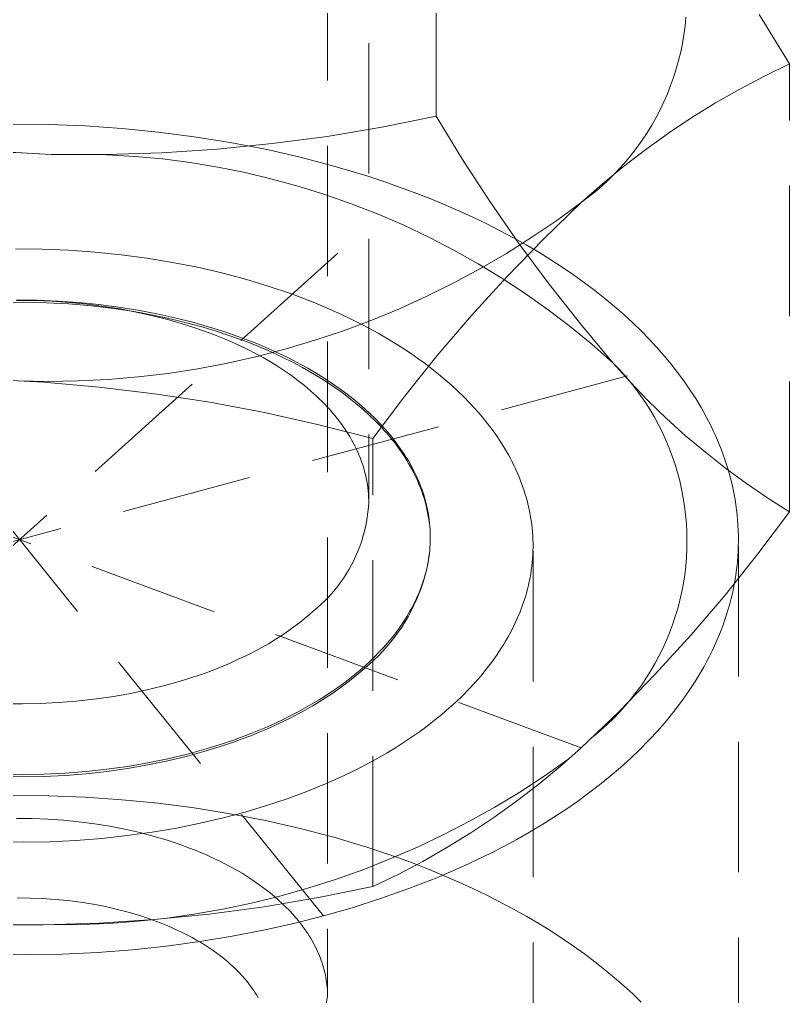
# Model space of a CAD drawing. Header units: millimetres. Extents: x -427 to 4679, y -324 to 2971.
# Drawn here: x 2640.45 to 2647.95, y 1178.53 to 1188.03 of the extents above; entities that cross this region are included whole.
import ezdxf

# ---------------------------------------------------------------- set-up
doc = ezdxf.new("R2010")
doc.units = ezdxf.units.MM
doc.linetypes.add('HIDDEN', pattern=[1.905, 1.27, -0.635])
doc.layers.add('ZANO_R_przerywana', color=7, linetype='HIDDEN', lineweight=0)

msp = doc.modelspace()

# ---------------------------------------------------------------- linework, layer by layer
at = {"layer": 'ZANO_R_przerywana'}
for p, q in [((2643.8513, 1191.6152), (2643.8513, 1183.3375)), ((2644.5074, 1187.0938), (2644.5074, 1191.453)), ((2643.4513, 1190.6152), (2643.4513, 1178.5275)), ((2646.9406, 1188.0561), (2646.9321, 1187.971)), ((2647.9484, 1187.6019), (2647.6531, 1188.0818)), ((2646.9321, 1187.971), (2646.9207, 1187.8863)), ((2646.9207, 1187.8863), (2646.9064, 1187.802)), ((2646.9064, 1187.802), (2646.8891, 1187.7182)), ((2646.8891, 1187.7182), (2646.869, 1187.6351)), ((2646.869, 1187.6351), (2646.846, 1187.5528)), ((2647.7039, 1187.4836), (2647.9484, 1187.6019)), ((2647.9484, 1183.2428), (2647.9484, 1187.6019)), ((2646.8201, 1187.4712), (2646.7915, 1187.3907)), ((2646.846, 1187.5528), (2646.8201, 1187.4712)), ((2647.4635, 1187.3569), (2647.7039, 1187.4836)), ((2646.7915, 1187.3907), (2646.7601, 1187.3111)), ((2646.7601, 1187.3111), (2646.7259, 1187.2327)), ((2647.2276, 1187.2222), (2647.4635, 1187.3569)), ((2646.7259, 1187.2327), (2646.689, 1187.1556)), ((2646.9964, 1187.0795), (2647.2276, 1187.2222)), ((2643.9788, 1186.9867), (2644.5074, 1187.0938)), ((2644.5074, 1187.0938), (2644.7643, 1186.6734)), ((2646.689, 1187.1556), (2646.6495, 1187.0797)), ((2640.3849, 1187.015), (2640.7373, 1187.0118)), ((2640.7373, 1187.0118), (2641.0917, 1186.9983)), ((2641.0917, 1186.9983), (2641.4468, 1186.9741)), ((2643.4469, 1186.8975), (2643.9788, 1186.9867)), ((2646.6074, 1187.0053), (2646.5628, 1186.9324)), ((2646.6495, 1187.0797), (2646.6074, 1187.0053)), ((2646.7702, 1186.929), (2646.9964, 1187.0795)), ((2641.4468, 1186.9741), (2641.8011, 1186.9394)), ((2641.8011, 1186.9394), (2642.1533, 1186.8939)), ((2642.1533, 1186.8939), (2642.5019, 1186.8379)), ((2642.9122, 1186.8262), (2643.4469, 1186.8975)), ((2646.5628, 1186.9324), (2646.5156, 1186.861)), ((2646.5493, 1186.7709), (2646.7702, 1186.929)), ((2642.3755, 1186.7731), (2642.9122, 1186.8262)), ((2642.5019, 1186.8379), (2642.8454, 1186.7715)), ((2646.5156, 1186.861), (2646.466, 1186.7914)), ((2640.1728, 1186.7428), (2640.466, 1186.7375)), ((2640.2166, 1186.751), (2640.7588, 1186.7223)), ((2640.466, 1186.7375), (2640.7588, 1186.7223)), ((2640.7588, 1186.7223), (2641.0305, 1186.7252)), ((2640.7588, 1186.7223), (2641.2982, 1186.7211)), ((2641.0305, 1186.7252), (2641.3022, 1186.7187)), ((2641.2982, 1186.7211), (2641.8373, 1186.738)), ((2641.3022, 1186.7187), (2641.5734, 1186.7027)), ((2641.5734, 1186.7027), (2641.844, 1186.6772)), ((2641.8373, 1186.738), (2642.3755, 1186.7731)), ((2642.8454, 1186.7715), (2643.1826, 1186.6949)), ((2646.3338, 1186.6054), (2646.5493, 1186.7709)), ((2646.414, 1186.7235), (2646.3597, 1186.6574)), ((2646.466, 1186.7914), (2646.414, 1186.7235)), ((2643.4096, 1179.311), (2637.493, 1186.6366)), ((2641.844, 1186.6772), (2642.1135, 1186.6424)), ((2642.1135, 1186.6424), (2642.3816, 1186.5982)), ((2643.1826, 1186.6949), (2643.512, 1186.6084)), ((2643.512, 1186.6084), (2643.8323, 1186.5125)), ((2644.7643, 1186.6734), (2645.0334, 1186.2606)), ((2646.3597, 1186.6574), (2646.3031, 1186.5933)), ((2642.3816, 1186.5982), (2642.648, 1186.5446)), ((2642.648, 1186.5446), (2642.9123, 1186.4818)), ((2643.8323, 1186.5125), (2643.9888, 1186.4612)), ((2646.1241, 1186.4327), (2646.3338, 1186.6054)), ((2646.2444, 1186.5311), (2646.1835, 1186.4711)), ((2646.3031, 1186.5933), (2646.2444, 1186.5311)), ((2642.9123, 1186.4818), (2643.1744, 1186.4099)), ((2643.9888, 1186.4612), (2644.1425, 1186.4077)), ((2645.9204, 1186.2529), (2646.1241, 1186.4327)), ((2646.1835, 1186.4711), (2646.1206, 1186.4132)), ((2643.1744, 1186.4099), (2643.4337, 1186.3288)), ((2643.4337, 1186.3288), (2643.6901, 1186.2388)), ((2644.1425, 1186.4077), (2644.2934, 1186.352)), ((2644.2934, 1186.352), (2644.4414, 1186.2944)), ((2646.0557, 1186.3574), (2645.989, 1186.304)), ((2646.1206, 1186.4132), (2646.0557, 1186.3574)), ((2643.6901, 1186.2388), (2643.9432, 1186.1399)), ((2644.4414, 1186.2944), (2644.5863, 1186.2347)), ((2644.5863, 1186.2347), (2644.728, 1186.1732)), ((2645.0334, 1186.2606), (2645.3146, 1185.856)), ((2645.5521, 1185.898), (2645.9204, 1186.2529)), ((2645.9204, 1186.2529), (2645.6836, 1186.08)), ((2645.989, 1186.304), (2645.9204, 1186.2529)), ((2636.9386, 1179.8162), (2643.964, 1186.1313)), ((2643.9432, 1186.1399), (2644.1927, 1186.0323)), ((2644.728, 1186.1732), (2644.8664, 1186.1099)), ((2644.8664, 1186.1099), (2645.0014, 1186.0449)), ((2645.0014, 1186.0449), (2645.133, 1185.9783)), ((2645.6836, 1186.08), (2645.441, 1185.9152)), ((2644.1927, 1186.0323), (2644.4383, 1185.916)), ((2645.133, 1185.9783), (2645.2611, 1185.9101)), ((2644.4383, 1185.916), (2644.6797, 1185.7912)), ((2645.441, 1185.9152), (2645.193, 1185.7588)), ((2645.1955, 1185.5314), (2645.5521, 1185.898)), ((2645.2611, 1185.9101), (2645.3855, 1185.8404)), ((2645.3146, 1185.856), (2645.6076, 1185.4598)), ((2640.4125, 1185.8017), (2640.6703, 1185.799)), ((2640.6703, 1185.799), (2640.9281, 1185.7886)), ((2640.9281, 1185.7886), (2641.185, 1185.7705)), ((2641.185, 1185.7705), (2641.4399, 1185.7448)), ((2644.6797, 1185.7912), (2644.9166, 1185.6581)), ((2645.193, 1185.7588), (2644.9397, 1185.6109)), ((2645.3855, 1185.8404), (2645.5063, 1185.7694)), ((2645.5063, 1185.7694), (2645.6233, 1185.6971)), ((2641.4399, 1185.7448), (2641.6918, 1185.7115)), ((2641.6918, 1185.7115), (2641.9398, 1185.6709)), ((2641.9398, 1185.6709), (2642.1829, 1185.6231)), ((2644.9166, 1185.6581), (2645.1487, 1185.5169)), ((2645.6233, 1185.6971), (2645.7366, 1185.6237)), ((2642.1829, 1185.6231), (2642.4201, 1185.5685)), ((2642.4201, 1185.5685), (2642.6507, 1185.5075)), ((2644.9397, 1185.6109), (2644.6816, 1185.4718)), ((2645.7366, 1185.6237), (2645.846, 1185.5491)), ((2642.6507, 1185.5075), (2642.8739, 1185.4403)), ((2644.6816, 1185.4718), (2644.4188, 1185.3416)), ((2644.8508, 1185.1534), (2645.1955, 1185.5314)), ((2645.1487, 1185.5169), (2645.3757, 1185.3676)), ((2645.846, 1185.5491), (2645.9516, 1185.4735)), ((2645.9516, 1185.4735), (2646.0534, 1185.397)), ((2642.8739, 1185.4403), (2643.089, 1185.3674)), ((2645.6076, 1185.4598), (2645.9121, 1185.0725)), ((2646.0534, 1185.397), (2646.1512, 1185.3197)), ((2640.4932, 1185.283), (2640.2735, 1185.2809)), ((2640.6232, 1185.3018), (2640.4189, 1185.3038)), ((2640.5974, 1185.2987), (2640.4238, 1185.3005)), ((2640.7129, 1185.2781), (2640.4932, 1185.283)), ((2640.7695, 1185.2919), (2640.5974, 1185.2987)), ((2640.8257, 1185.2938), (2640.6232, 1185.3018)), ((2640.9322, 1185.2662), (2640.7129, 1185.2781)), ((2640.9395, 1185.2802), (2640.7695, 1185.2919)), ((2641.0256, 1185.28), (2640.8257, 1185.2938)), ((2641.1067, 1185.2637), (2640.9395, 1185.2802)), ((2641.2223, 1185.2606), (2641.0256, 1185.28)), ((2643.089, 1185.3674), (2643.1934, 1185.3289)), ((2643.1934, 1185.3289), (2643.2955, 1185.2892)), ((2643.2955, 1185.2892), (2643.3953, 1185.2483)), ((2644.4188, 1185.3416), (2644.1518, 1185.2204)), ((2645.3757, 1185.3676), (2645.5975, 1185.2105)), ((2646.1512, 1185.3197), (2646.2452, 1185.2417)), ((2641.1511, 1185.2472), (2640.9322, 1185.2662)), ((2641.2706, 1185.2427), (2641.1067, 1185.2637)), ((2641.3693, 1185.2212), (2641.1511, 1185.2472)), ((2641.4151, 1185.2359), (2641.2223, 1185.2606)), ((2641.4306, 1185.2173), (2641.2706, 1185.2427)), ((2641.5865, 1185.1882), (2641.3693, 1185.2212)), ((2641.6034, 1185.206), (2641.4151, 1185.2359)), ((2641.5864, 1185.1879), (2641.4306, 1185.2173)), ((2641.7375, 1185.1546), (2641.5864, 1185.1879)), ((2641.7867, 1185.1714), (2641.6034, 1185.206)), ((2641.7319, 1185.1619), (2641.6034, 1185.1853)), ((2643.3953, 1185.2483), (2643.4928, 1185.2062)), ((2643.4928, 1185.2062), (2643.5879, 1185.1631)), ((2644.1518, 1185.2204), (2643.8808, 1185.1084)), ((2645.5975, 1185.2105), (2645.8136, 1185.0458)), ((2646.2452, 1185.2417), (2646.3353, 1185.163)), ((2641.86, 1185.1356), (2641.7319, 1185.1619)), ((2641.8835, 1185.1179), (2641.7375, 1185.1546)), ((2641.9645, 1185.1323), (2641.7867, 1185.1714)), ((2641.9875, 1185.1063), (2641.86, 1185.1356)), ((2642.0242, 1185.0778), (2641.8835, 1185.1179)), ((2642.1363, 1185.089), (2641.9645, 1185.1323)), ((2642.1143, 1185.0741), (2641.9875, 1185.1063)), ((2642.3018, 1185.0419), (2642.1363, 1185.089)), ((2643.5879, 1185.1631), (2643.6805, 1185.1189)), ((2643.8808, 1185.1084), (2643.6061, 1185.0057)), ((2643.6805, 1185.1189), (2643.7707, 1185.0738)), ((2644.5185, 1184.7646), (2644.8508, 1185.1534)), ((2646.3353, 1185.163), (2646.4216, 1185.0837)), ((2645.9204, 1180.9457), (2634.9822, 1185.0018)), ((2642.1594, 1185.0348), (2642.0242, 1185.0778)), ((2642.2404, 1185.0391), (2642.1143, 1185.0741)), ((2642.2887, 1184.9892), (2642.1594, 1185.0348)), ((2642.3656, 1185.0012), (2642.2404, 1185.0391)), ((2642.4608, 1184.9913), (2642.3018, 1185.0419)), ((2642.4898, 1184.9604), (2642.3656, 1185.0012)), ((2642.613, 1184.9376), (2642.4608, 1184.9913)), ((2643.6061, 1185.0057), (2643.3281, 1184.9125)), ((2643.7707, 1185.0738), (2643.8583, 1185.0278)), ((2643.8583, 1185.0278), (2643.9435, 1184.981)), ((2645.8136, 1185.0458), (2646.0238, 1184.8736)), ((2645.9121, 1185.0725), (2646.2279, 1184.6943)), ((2646.4216, 1185.0837), (2646.504, 1185.004)), ((2646.504, 1185.004), (2646.5825, 1184.9238)), ((2642.3675, 1184.9591), (2642.2887, 1184.9892)), ((2642.4456, 1184.9274), (2642.3675, 1184.9591)), ((2642.523, 1184.894), (2642.4456, 1184.9274)), ((2642.613, 1184.9169), (2642.4898, 1184.9604)), ((2642.7608, 1184.8801), (2642.613, 1184.9376)), ((2642.7002, 1184.8836), (2642.613, 1184.9169)), ((2643.3281, 1184.9125), (2643.0471, 1184.8287)), ((2643.9435, 1184.981), (2644.026, 1184.9333)), ((2644.026, 1184.9333), (2644.106, 1184.885)), ((2646.5825, 1184.9238), (2646.6573, 1184.8433)), ((2642.5994, 1184.8591), (2642.523, 1184.894)), ((2642.6749, 1184.8225), (2642.5994, 1184.8591)), ((2642.7492, 1184.7843), (2642.6749, 1184.8225)), ((2642.7868, 1184.8486), (2642.7002, 1184.8836)), ((2642.9066, 1184.8176), (2642.7608, 1184.8801)), ((2643.0471, 1184.8287), (2642.7633, 1184.7547)), ((2642.8726, 1184.812), (2642.7868, 1184.8486)), ((2642.9575, 1184.7737), (2642.8726, 1184.812)), ((2642.9785, 1184.7846), (2642.9066, 1184.8176)), ((2644.106, 1184.885), (2644.1835, 1184.836)), ((2644.1835, 1184.836), (2644.2583, 1184.7864)), ((2646.0238, 1184.8736), (2646.2279, 1184.6943)), ((2646.6573, 1184.8433), (2646.7282, 1184.7626)), ((2642.7633, 1184.7547), (2642.4772, 1184.6903)), ((2642.8222, 1184.7445), (2642.7492, 1184.7843)), ((2642.8938, 1184.7031), (2642.8222, 1184.7445)), ((2643.0414, 1184.7336), (2642.9575, 1184.7737)), ((2643.0497, 1184.7503), (2642.9785, 1184.7846)), ((2643.1241, 1184.6919), (2643.0414, 1184.7336)), ((2643.1199, 1184.7148), (2643.0497, 1184.7503)), ((2643.1893, 1184.6781), (2643.1199, 1184.7148)), ((2644.1989, 1184.3653), (2644.5185, 1184.7646)), ((2644.2583, 1184.7864), (2644.3306, 1184.7363)), ((2644.3306, 1184.7363), (2644.4003, 1184.6857)), ((2646.7282, 1184.7626), (2646.7955, 1184.6818)), ((2634.1071, 1181.2658), (2646.7955, 1184.6818)), ((2642.1891, 1184.6358), (2641.8993, 1184.5911)), ((2642.4772, 1184.6903), (2642.1891, 1184.6358)), ((2642.9638, 1184.6601), (2642.8938, 1184.7031)), ((2643.032, 1184.6155), (2642.9638, 1184.6601)), ((2643.0984, 1184.5694), (2643.032, 1184.6155)), ((2643.2056, 1184.6485), (2643.1241, 1184.6919)), ((2643.2576, 1184.6402), (2643.1893, 1184.6781)), ((2643.2856, 1184.6034), (2643.2056, 1184.6485)), ((2643.3248, 1184.601), (2643.2576, 1184.6402)), ((2644.4003, 1184.6857), (2644.4674, 1184.6346)), ((2644.4674, 1184.6346), (2644.5325, 1184.5827)), ((2646.2279, 1184.6943), (2646.2863, 1184.6344)), ((2646.2279, 1184.6943), (2646.3962, 1184.5079)), ((2646.2863, 1184.6344), (2646.3426, 1184.5725)), ((2646.7955, 1184.6818), (2646.8596, 1184.6)), ((2640.1438, 1184.5324), (2640.686, 1184.5037)), ((2640.7298, 1184.512), (2640.4366, 1184.5172)), ((2641.023, 1184.5168), (2640.7298, 1184.512)), ((2641.3159, 1184.5316), (2641.023, 1184.5168)), ((2641.6081, 1184.5564), (2641.3159, 1184.5316)), ((2641.8993, 1184.5911), (2641.6081, 1184.5564)), ((2643.1628, 1184.5219), (2643.0984, 1184.5694)), ((2643.225, 1184.4728), (2643.1628, 1184.5219)), ((2643.364, 1184.5566), (2643.2856, 1184.6034)), ((2643.3908, 1184.5607), (2643.3248, 1184.601)), ((2643.4406, 1184.5082), (2643.364, 1184.5566)), ((2643.4556, 1184.5192), (2643.3908, 1184.5607)), ((2643.519, 1184.4766), (2643.4556, 1184.5192)), ((2644.5325, 1184.5827), (2644.5961, 1184.5295)), ((2644.5961, 1184.5295), (2644.6583, 1184.4751)), ((2646.3426, 1184.5725), (2646.3968, 1184.5088)), ((2646.8596, 1184.6), (2646.921, 1184.5168)), ((2646.921, 1184.5168), (2646.9798, 1184.432)), ((2640.686, 1184.5037), (2641.227, 1184.457)), ((2641.227, 1184.457), (2641.7662, 1184.3924)), ((2643.2849, 1184.4224), (2643.225, 1184.4728)), ((2643.3424, 1184.3706), (2643.2849, 1184.4224)), ((2643.5154, 1184.4582), (2643.4406, 1184.5082)), ((2643.5883, 1184.4066), (2643.5154, 1184.4582)), ((2643.5809, 1184.4327), (2643.519, 1184.4766)), ((2643.6413, 1184.3878), (2643.5809, 1184.4327)), ((2644.6583, 1184.4751), (2644.7187, 1184.4193)), ((2646.3962, 1184.5079), (2646.5707, 1184.3274)), ((2646.3968, 1184.5088), (2646.4487, 1184.4432)), ((2646.4487, 1184.4432), (2646.4983, 1184.3759)), ((2646.9798, 1184.432), (2647.0356, 1184.3457)), ((2641.7662, 1184.3924), (2642.3029, 1184.3098)), ((2643.3702, 1184.3442), (2643.3424, 1184.3706)), ((2643.3974, 1184.3174), (2643.3702, 1184.3442)), ((2643.6589, 1184.3535), (2643.5883, 1184.4066)), ((2643.7, 1184.3418), (2643.6413, 1184.3878)), ((2643.7273, 1184.2989), (2643.6589, 1184.3535)), ((2643.7571, 1184.2947), (2643.7, 1184.3418)), ((2643.8923, 1183.9559), (2644.1989, 1184.3653)), ((2644.7187, 1184.4193), (2644.7775, 1184.3623)), ((2644.7775, 1184.3623), (2644.8344, 1184.3041)), ((2646.4983, 1184.3759), (2646.5457, 1184.3069)), ((2646.5707, 1184.3274), (2646.7512, 1184.1529)), ((2647.0356, 1184.3457), (2647.0885, 1184.258)), ((2642.3029, 1184.3098), (2642.8365, 1184.2095)), ((2643.4238, 1184.2904), (2643.3974, 1184.3174)), ((2643.4496, 1184.2631), (2643.4238, 1184.2904)), ((2643.4747, 1184.2355), (2643.4496, 1184.2631)), ((2643.4991, 1184.2076), (2643.4747, 1184.2355)), ((2643.7933, 1184.2428), (2643.7273, 1184.2989)), ((2643.8124, 1184.2466), (2643.7571, 1184.2947)), ((2643.8567, 1184.1853), (2643.7933, 1184.2428)), ((2643.8658, 1184.1974), (2643.8124, 1184.2466)), ((2644.8344, 1184.3041), (2644.8893, 1184.2446)), ((2644.8893, 1184.2446), (2644.9423, 1184.184)), ((2646.5457, 1184.3069), (2646.5906, 1184.2364)), ((2646.5906, 1184.2364), (2646.6331, 1184.1643)), ((2647.0885, 1184.258), (2647.1382, 1184.1689)), ((2642.8365, 1184.2095), (2643.3665, 1184.0915)), ((2643.5228, 1184.1794), (2643.4991, 1184.2076)), ((2643.5457, 1184.1509), (2643.5228, 1184.1794)), ((2643.5678, 1184.1222), (2643.5457, 1184.1509)), ((2643.9175, 1184.1264), (2643.8567, 1184.1853)), ((2643.9173, 1184.1473), (2643.8658, 1184.1974)), ((2643.9667, 1184.0963), (2643.9173, 1184.1473)), ((2644.9423, 1184.184), (2644.9931, 1184.1222)), ((2646.6331, 1184.1643), (2646.6731, 1184.0908)), ((2646.7512, 1184.1529), (2646.9375, 1183.9846)), ((2647.1382, 1184.1689), (2647.1847, 1184.0785)), ((2643.3665, 1184.0915), (2643.8923, 1183.9559)), ((2643.5892, 1184.0933), (2643.5678, 1184.1222)), ((2643.6099, 1184.0641), (2643.5892, 1184.0933)), ((2643.6297, 1184.0346), (2643.6099, 1184.0641)), ((2643.9468, 1184.0965), (2643.9175, 1184.1264)), ((2643.9754, 1184.0662), (2643.9468, 1184.0965)), ((2644.0141, 1184.0443), (2643.9667, 1184.0963)), ((2644.0033, 1184.0357), (2643.9754, 1184.0662)), ((2644.0593, 1183.9916), (2644.0141, 1184.0443)), ((2644.9931, 1184.1222), (2645.0417, 1184.0593)), ((2645.0417, 1184.0593), (2645.088, 1183.9953)), ((2646.6731, 1184.0908), (2646.7105, 1184.0161)), ((2647.1847, 1184.0785), (2647.2067, 1184.0328)), ((2643.6487, 1184.005), (2643.6297, 1184.0346)), ((2643.6669, 1183.9752), (2643.6487, 1184.005)), ((2643.6843, 1183.9451), (2643.6669, 1183.9752)), ((2643.7009, 1183.9149), (2643.6843, 1183.9451)), ((2643.8923, 1179.5967), (2643.8923, 1183.9559)), ((2644.0305, 1184.0048), (2644.0033, 1184.0357)), ((2644.0569, 1183.9737), (2644.0305, 1184.0048)), ((2644.0825, 1183.9423), (2644.0569, 1183.9737)), ((2644.1023, 1183.938), (2644.0593, 1183.9916)), ((2645.088, 1183.9953), (2645.1319, 1183.9302)), ((2646.7105, 1184.0161), (2646.7454, 1183.94)), ((2646.9375, 1183.9846), (2647.1294, 1183.8227)), ((2647.2067, 1184.0328), (2647.2278, 1183.9867)), ((2647.2278, 1183.9867), (2647.2481, 1183.9404)), ((2643.7166, 1183.8845), (2643.7009, 1183.9149)), ((2643.7315, 1183.854), (2643.7166, 1183.8845)), ((2643.7456, 1183.8233), (2643.7315, 1183.854)), ((2644.1074, 1183.9106), (2644.0825, 1183.9423)), ((2644.143, 1183.8836), (2644.1023, 1183.938)), ((2644.1315, 1183.8786), (2644.1074, 1183.9106)), ((2644.1547, 1183.8464), (2644.1315, 1183.8786)), ((2644.1814, 1183.8285), (2644.143, 1183.8836)), ((2645.1319, 1183.9302), (2645.1733, 1183.8642)), ((2645.1733, 1183.8642), (2645.193, 1183.8308)), ((2646.7454, 1183.94), (2646.7776, 1183.8628)), ((2646.7776, 1183.8628), (2646.8072, 1183.7846)), ((2647.2481, 1183.9404), (2647.2675, 1183.8938)), ((2647.2675, 1183.8938), (2647.286, 1183.8468)), ((2643.7587, 1183.7925), (2643.7456, 1183.8233)), ((2643.771, 1183.7615), (2643.7587, 1183.7925)), ((2643.7825, 1183.7304), (2643.771, 1183.7615)), ((2644.1772, 1183.814), (2644.1547, 1183.8464)), ((2644.1988, 1183.7813), (2644.1772, 1183.814)), ((2644.1996, 1183.8007), (2644.1814, 1183.8285)), ((2644.2196, 1183.7484), (2644.1988, 1183.7813)), ((2644.2173, 1183.7728), (2644.1996, 1183.8007)), ((2644.2344, 1183.7447), (2644.2173, 1183.7728)), ((2645.193, 1183.8308), (2645.2121, 1183.7971)), ((2645.2121, 1183.7971), (2645.2305, 1183.7633)), ((2645.2305, 1183.7633), (2645.2483, 1183.7292)), ((2646.8072, 1183.7846), (2646.8341, 1183.7054)), ((2647.1294, 1183.8227), (2647.3267, 1183.6674)), ((2647.286, 1183.8468), (2647.3036, 1183.7996)), ((2647.3036, 1183.7996), (2647.3203, 1183.7521)), ((2643.7931, 1183.6993), (2643.7825, 1183.7304)), ((2643.8028, 1183.668), (2643.7931, 1183.6993)), ((2643.8116, 1183.6367), (2643.8028, 1183.668)), ((2644.2395, 1183.7153), (2644.2196, 1183.7484)), ((2644.2508, 1183.7164), (2644.2344, 1183.7447)), ((2644.2586, 1183.682), (2644.2395, 1183.7153)), ((2644.2667, 1183.688), (2644.2508, 1183.7164)), ((2644.2768, 1183.6485), (2644.2586, 1183.682)), ((2644.2819, 1183.6595), (2644.2667, 1183.688)), ((2644.2964, 1183.6309), (2644.2819, 1183.6595)), ((2645.2483, 1183.7292), (2645.2654, 1183.6949)), ((2645.2654, 1183.6949), (2645.2817, 1183.6604)), ((2645.2817, 1183.6604), (2645.2974, 1183.6257)), ((2646.8341, 1183.7054), (2646.8582, 1183.6253)), ((2647.3203, 1183.7521), (2647.336, 1183.7043)), ((2647.3267, 1183.6674), (2647.5291, 1183.5189)), ((2647.336, 1183.7043), (2647.3508, 1183.6563)), ((2643.8195, 1183.6053), (2643.8116, 1183.6367)), ((2643.8266, 1183.5739), (2643.8195, 1183.6053)), ((2643.8327, 1183.5424), (2643.8266, 1183.5739)), ((2644.2941, 1183.6148), (2644.2768, 1183.6485)), ((2644.3105, 1183.581), (2644.2941, 1183.6148)), ((2644.3104, 1183.6021), (2644.2964, 1183.6309)), ((2644.3237, 1183.5732), (2644.3104, 1183.6021)), ((2644.3261, 1183.547), (2644.3105, 1183.581)), ((2644.3363, 1183.5442), (2644.3237, 1183.5732)), ((2645.2974, 1183.6257), (2645.3124, 1183.5908)), ((2645.3124, 1183.5908), (2645.3266, 1183.5557)), ((2646.8582, 1183.6253), (2646.8796, 1183.5445)), ((2647.3508, 1183.6563), (2647.3646, 1183.608)), ((2647.3646, 1183.608), (2647.3774, 1183.5594)), ((2643.838, 1183.5109), (2643.8327, 1183.5424)), ((2643.8424, 1183.4794), (2643.838, 1183.5109)), ((2643.8459, 1183.4479), (2643.8424, 1183.4794)), ((2644.3408, 1183.5129), (2644.3261, 1183.547)), ((2644.3483, 1183.5152), (2644.3363, 1183.5442)), ((2644.3546, 1183.4786), (2644.3408, 1183.5129)), ((2644.3597, 1183.486), (2644.3483, 1183.5152)), ((2644.3674, 1183.4442), (2644.3546, 1183.4786)), ((2644.3704, 1183.4568), (2644.3597, 1183.486)), ((2645.3266, 1183.5557), (2645.3401, 1183.5204)), ((2645.3401, 1183.5204), (2645.3529, 1183.4849)), ((2645.3529, 1183.4849), (2645.3649, 1183.4493)), ((2646.8796, 1183.5445), (2646.8982, 1183.4629)), ((2647.3774, 1183.5594), (2647.3893, 1183.5107)), ((2647.3893, 1183.5107), (2647.4001, 1183.4616)), ((2647.5291, 1183.5189), (2647.7364, 1183.3773)), ((2643.8486, 1183.4164), (2643.8459, 1183.4479)), ((2643.8503, 1183.3849), (2643.8486, 1183.4164)), ((2643.8512, 1183.3534), (2643.8503, 1183.3849)), ((2644.3794, 1183.4097), (2644.3674, 1183.4442)), ((2644.3804, 1183.4274), (2644.3704, 1183.4568)), ((2644.3904, 1183.3752), (2644.3794, 1183.4097)), ((2644.3898, 1183.398), (2644.3804, 1183.4274)), ((2644.3985, 1183.3686), (2644.3898, 1183.398)), ((2644.4005, 1183.3405), (2644.3904, 1183.3752)), ((2645.3649, 1183.4493), (2645.3762, 1183.4135)), ((2645.3762, 1183.4135), (2645.3867, 1183.3776)), ((2645.3867, 1183.3776), (2645.3964, 1183.3415)), ((2646.8982, 1183.4629), (2646.9141, 1183.3808)), ((2646.9141, 1183.3808), (2646.927, 1183.2981)), ((2647.4001, 1183.4616), (2647.4099, 1183.4124)), ((2647.4099, 1183.4124), (2647.4188, 1183.363)), ((2647.7364, 1183.3773), (2647.9484, 1183.2428)), ((2643.8434, 1183.2398), (2643.8482, 1183.2886)), ((2643.8482, 1183.2886), (2643.8513, 1183.3375)), ((2644.4065, 1183.3391), (2644.3985, 1183.3686)), ((2644.4098, 1183.3058), (2644.4005, 1183.3405)), ((2644.4139, 1183.3095), (2644.4065, 1183.3391)), ((2644.418, 1183.271), (2644.4098, 1183.3058)), ((2644.4206, 1183.28), (2644.4139, 1183.3095)), ((2644.4267, 1183.2503), (2644.4206, 1183.28)), ((2645.3964, 1183.3415), (2645.4054, 1183.3052)), ((2645.4054, 1183.3052), (2645.4136, 1183.2689)), ((2646.927, 1183.2981), (2646.9372, 1183.2151)), ((2647.4188, 1183.363), (2647.4265, 1183.3134)), ((2647.4265, 1183.3134), (2647.4333, 1183.2636)), ((2643.8288, 1183.1428), (2643.8369, 1183.1912)), ((2643.8369, 1183.1912), (2643.8434, 1183.2398)), ((2644.4254, 1183.2361), (2644.418, 1183.271)), ((2644.4318, 1183.2012), (2644.4254, 1183.2361)), ((2644.4321, 1183.2207), (2644.4267, 1183.2503)), ((2644.4374, 1183.1663), (2644.4318, 1183.2012)), ((2644.4368, 1183.191), (2644.4321, 1183.2207)), ((2644.4408, 1183.1614), (2644.4368, 1183.191)), ((2645.4136, 1183.2689), (2645.421, 1183.2324)), ((2645.421, 1183.2324), (2645.4276, 1183.1958)), ((2645.4276, 1183.1958), (2645.4334, 1183.1592)), ((2646.9372, 1183.2151), (2646.9445, 1183.1318)), ((2647.4333, 1183.2636), (2647.439, 1183.2136)), ((2647.439, 1183.2136), (2647.4436, 1183.1634)), ((2647.9484, 1183.2428), (2647.6419, 1182.8333)), ((2643.8077, 1183.047), (2643.8191, 1183.0947)), ((2643.8191, 1183.0947), (2643.8288, 1183.1428)), ((2644.442, 1183.1314), (2644.4374, 1183.1663)), ((2644.4442, 1183.1317), (2644.4408, 1183.1614)), ((2644.447, 1183.1021), (2644.4442, 1183.1317)), ((2644.449, 1183.0724), (2644.447, 1183.1021)), ((2645.4334, 1183.1592), (2645.4384, 1183.1224)), ((2645.4384, 1183.1224), (2645.4426, 1183.0855)), ((2646.9445, 1183.1318), (2646.9489, 1183.0483)), ((2647.4436, 1183.1634), (2647.4471, 1183.1131)), ((2647.4471, 1183.1131), (2647.4496, 1183.0627)), ((2643.7803, 1182.9528), (2643.7948, 1182.9997)), ((2643.7948, 1182.9997), (2643.8077, 1183.047)), ((2644.4504, 1183.0428), (2644.449, 1183.0724)), ((2644.4512, 1183.0132), (2644.4504, 1183.0428)), ((2644.4513, 1182.9836), (2644.4512, 1183.0132)), ((2645.4426, 1183.0855), (2645.4459, 1183.0486)), ((2645.4459, 1183.0486), (2645.4485, 1183.0116)), ((2645.4485, 1183.0116), (2645.4502, 1182.9745)), ((2646.9489, 1183.0483), (2646.9505, 1182.9646)), ((2647.4496, 1183.0627), (2647.451, 1183.0121)), ((2647.451, 1183.0121), (2647.4513, 1182.9614)), ((2643.7465, 1182.8608), (2643.7641, 1182.9065)), ((2643.7641, 1182.9065), (2643.7803, 1182.9528)), ((2644.4476, 1182.8953), (2644.4495, 1182.9247)), ((2644.4495, 1182.9247), (2644.4507, 1182.9541)), ((2644.4507, 1182.9541), (2644.4513, 1182.9836)), ((2645.4502, 1182.9745), (2645.4512, 1182.9374)), ((2645.4512, 1182.9002), (2645.4505, 1182.863)), ((2645.4512, 1182.9374), (2645.4512, 1182.9002)), ((2646.9505, 1182.9646), (2646.9492, 1182.881)), ((2647.4504, 1182.9105), (2647.4485, 1182.8596)), ((2647.4513, 1182.9614), (2647.4504, 1182.9105)), ((2647.4513, 1182.9105), (2647.4513, 1176.4418)), ((2643.7065, 1182.7712), (2643.7272, 1182.8156)), ((2643.7272, 1182.8156), (2643.7465, 1182.8608)), ((2644.4337, 1182.7784), (2644.4382, 1182.8075)), ((2644.4347, 1182.7779), (2644.4442, 1182.8364)), ((2644.4382, 1182.8075), (2644.4419, 1182.8367)), ((2644.4419, 1182.8367), (2644.4451, 1182.8659)), ((2644.4451, 1182.8659), (2644.4476, 1182.8953)), ((2645.4489, 1182.8258), (2645.4465, 1182.7886)), ((2645.4505, 1182.863), (2645.4489, 1182.8258)), ((2645.4513, 1182.863), (2645.4513, 1084.9354)), ((2646.9492, 1182.881), (2646.9451, 1182.7975)), ((2647.6419, 1182.8333), (2647.3223, 1182.434)), ((2647.4455, 1182.8086), (2647.4413, 1182.7576)), ((2647.4485, 1182.8596), (2647.4455, 1182.8086)), ((2643.6606, 1182.6845), (2643.6843, 1182.7275)), ((2643.6843, 1182.7275), (2643.7065, 1182.7712)), ((2644.4097, 1182.6619), (2644.4231, 1182.7197)), ((2644.4168, 1182.6916), (2644.423, 1182.7204)), ((2644.423, 1182.7204), (2644.4287, 1182.7493)), ((2644.4231, 1182.7197), (2644.4347, 1182.7779)), ((2644.4287, 1182.7493), (2644.4337, 1182.7784)), ((2645.4392, 1182.7141), (2645.4343, 1182.6769)), ((2645.4433, 1182.7513), (2645.4392, 1182.7141)), ((2645.4465, 1182.7886), (2645.4433, 1182.7513)), ((2646.938, 1182.7141), (2646.9282, 1182.6311)), ((2646.9451, 1182.7975), (2646.938, 1182.7141)), ((2647.4413, 1182.7576), (2647.436, 1182.7064)), ((2643.6089, 1182.6011), (2643.6355, 1182.6424)), ((2643.6355, 1182.6424), (2643.6606, 1182.6845)), ((2644.3943, 1182.6046), (2644.4097, 1182.6619)), ((2644.3943, 1182.6059), (2644.4024, 1182.6343)), ((2644.4024, 1182.6343), (2644.4099, 1182.6629)), ((2644.4099, 1182.6629), (2644.4168, 1182.6916)), ((2645.4285, 1182.6397), (2645.4219, 1182.6026)), ((2645.4343, 1182.6769), (2645.4285, 1182.6397)), ((2646.9282, 1182.6311), (2646.9155, 1182.5484)), ((2647.4295, 1182.6552), (2647.4219, 1182.604)), ((2647.436, 1182.7064), (2647.4295, 1182.6552)), ((2643.5211, 1182.4831), (2643.5517, 1182.5215)), ((2643.5517, 1182.5215), (2643.581, 1182.5608)), ((2643.581, 1182.5608), (2643.6089, 1182.6011)), ((2644.356, 1182.4934), (2644.3664, 1182.5213)), ((2644.3578, 1182.4918), (2644.377, 1182.5479)), ((2644.3664, 1182.5213), (2644.3763, 1182.5493)), ((2644.3763, 1182.5493), (2644.3856, 1182.5775)), ((2644.377, 1182.5479), (2644.3943, 1182.6046)), ((2644.3856, 1182.5775), (2644.3943, 1182.6059)), ((2645.4063, 1182.5284), (2645.3972, 1182.4914)), ((2645.4145, 1182.5655), (2645.4063, 1182.5284)), ((2645.4219, 1182.6026), (2645.4145, 1182.5655)), ((2646.9155, 1182.5484), (2646.8999, 1182.4662)), ((2647.4132, 1182.5528), (2647.4033, 1182.5015)), ((2647.4219, 1182.604), (2647.4132, 1182.5528)), ((2643.4562, 1182.4096), (2643.4893, 1182.4458)), ((2643.4893, 1182.4458), (2643.5211, 1182.4831)), ((2644.3138, 1182.3816), (2644.3367, 1182.4363)), ((2644.3213, 1182.4106), (2644.3334, 1182.438)), ((2644.3334, 1182.438), (2644.345, 1182.4656)), ((2644.3367, 1182.4363), (2644.3578, 1182.4918)), ((2644.345, 1182.4656), (2644.356, 1182.4934)), ((2645.3873, 1182.4545), (2645.3765, 1182.4176)), ((2645.3972, 1182.4914), (2645.3873, 1182.4545)), ((2646.8999, 1182.4662), (2646.8816, 1182.3846)), ((2647.3223, 1182.434), (2646.99, 1182.0451)), ((2647.3923, 1182.4503), (2647.3802, 1182.399)), ((2647.4033, 1182.5015), (2647.3923, 1182.4503)), ((2643.3497, 1182.3081), (2643.3864, 1182.3407)), ((2643.3864, 1182.3407), (2643.4218, 1182.3746)), ((2643.4218, 1182.3746), (2643.4562, 1182.4096)), ((2644.2675, 1182.3026), (2644.2818, 1182.3293)), ((2644.2818, 1182.3293), (2644.2955, 1182.3562)), ((2644.2891, 1182.3277), (2644.3138, 1182.3816)), ((2644.2955, 1182.3562), (2644.3087, 1182.3833)), ((2644.3087, 1182.3833), (2644.3213, 1182.4106)), ((2645.3526, 1182.3442), (2645.3394, 1182.3077)), ((2645.365, 1182.3809), (2645.3526, 1182.3442)), ((2645.3765, 1182.4176), (2645.365, 1182.3809)), ((2646.8816, 1182.3846), (2646.8605, 1182.3037)), ((2647.3668, 1182.3478), (2647.3523, 1182.2966)), ((2647.3802, 1182.399), (2647.3668, 1182.3478)), ((2643.2273, 1182.2041), (2643.2706, 1182.2403)), ((2643.2706, 1182.2403), (2643.3121, 1182.2767)), ((2643.3121, 1182.2767), (2643.3497, 1182.3081)), ((2644.2218, 1182.2235), (2644.2528, 1182.276)), ((2644.2342, 1182.2225), (2644.2625, 1182.2746)), ((2644.2528, 1182.276), (2644.2675, 1182.3026)), ((2644.2625, 1182.2746), (2644.2891, 1182.3277)), ((2645.3106, 1182.2349), (2645.295, 1182.1988)), ((2645.3254, 1182.2712), (2645.3106, 1182.2349)), ((2645.3394, 1182.3077), (2645.3254, 1182.2712)), ((2646.8605, 1182.3037), (2646.8366, 1182.2235)), ((2647.3367, 1182.2455), (2647.3199, 1182.1944)), ((2647.3523, 1182.2966), (2647.3367, 1182.2455)), ((2643.1354, 1182.1326), (2643.1822, 1182.1682)), ((2643.1822, 1182.1682), (2643.2273, 1182.2041)), ((2644.1541, 1182.1209), (2644.1889, 1182.1718)), ((2644.1725, 1182.1213), (2644.2042, 1182.1714)), ((2644.1889, 1182.1718), (2644.2218, 1182.2235)), ((2644.2042, 1182.1714), (2644.2342, 1182.2225)), ((2645.2785, 1182.1627), (2645.2613, 1182.1269)), ((2645.295, 1182.1988), (2645.2785, 1182.1627)), ((2646.81, 1182.1442), (2646.7807, 1182.0659)), ((2646.8366, 1182.2235), (2646.81, 1182.1442)), ((2647.302, 1182.1435), (2647.2829, 1182.0926)), ((2647.3199, 1182.1944), (2647.302, 1182.1435)), ((2642.984, 1182.0279), (2643.0363, 1182.0624)), ((2643.0363, 1182.0624), (2643.0867, 1182.0973)), ((2643.0867, 1182.0973), (2643.1354, 1182.1326)), ((2644.0791, 1182.0217), (2644.1174, 1182.0708)), ((2644.104, 1182.0244), (2644.1391, 1182.0722)), ((2644.1174, 1182.0708), (2644.1541, 1182.1209)), ((2644.1391, 1182.0722), (2644.1725, 1182.1213)), ((2645.2246, 1182.0556), (2645.2051, 1182.0202)), ((2645.2434, 1182.0911), (2645.2246, 1182.0556)), ((2645.2613, 1182.1269), (2645.2434, 1182.0911)), ((2646.99, 1182.0451), (2646.6454, 1181.6672)), ((2646.7807, 1182.0659), (2646.7487, 1181.9886)), ((2647.2829, 1182.0926), (2647.2626, 1182.0418)), ((2642.8165, 1181.9274), (2642.8741, 1181.9603)), ((2642.8741, 1181.9603), (2642.93, 1181.9939)), ((2642.93, 1181.9939), (2642.984, 1182.0279)), ((2643.9975, 1181.9261), (2644.0391, 1181.9734)), ((2644.0293, 1181.9323), (2644.0674, 1181.9777)), ((2644.0391, 1181.9734), (2644.0791, 1182.0217)), ((2644.0674, 1181.9777), (2644.104, 1182.0244)), ((2645.1637, 1181.9501), (2645.1419, 1181.9153)), ((2645.1848, 1181.985), (2645.1637, 1181.9501)), ((2645.2051, 1182.0202), (2645.1848, 1181.985)), ((2646.7487, 1181.9886), (2646.7141, 1181.9124)), ((2647.2412, 1181.9911), (2647.2187, 1181.9406)), ((2647.2626, 1182.0418), (2647.2412, 1181.9911)), ((2642.6332, 1181.8321), (2642.6961, 1181.8632)), ((2642.6961, 1181.8632), (2642.7571, 1181.895)), ((2642.7571, 1181.895), (2642.8165, 1181.9274)), ((2643.9099, 1181.8343), (2643.9544, 1181.8797)), ((2643.9485, 1181.8454), (2643.9896, 1181.8882)), ((2643.9544, 1181.8797), (2643.9975, 1181.9261)), ((2643.9896, 1181.8882), (2644.0293, 1181.9323)), ((2645.1194, 1181.8807), (2645.0961, 1181.8463)), ((2645.1419, 1181.9153), (2645.1194, 1181.8807)), ((2646.7141, 1181.9124), (2646.6769, 1181.8375)), ((2647.195, 1181.8902), (2647.1702, 1181.8399)), ((2647.2187, 1181.9406), (2647.195, 1181.8902)), ((2642.4349, 1181.7432), (2642.5026, 1181.7721)), ((2642.5026, 1181.7721), (2642.5688, 1181.8017)), ((2642.5688, 1181.8017), (2642.6332, 1181.8321)), ((2643.8169, 1181.7465), (2643.864, 1181.7899)), ((2643.8169, 1181.7257), (2643.8621, 1181.7641)), ((2643.8621, 1181.7641), (2643.906, 1181.804)), ((2643.864, 1181.7899), (2643.9099, 1181.8343)), ((2643.906, 1181.804), (2643.9485, 1181.8454)), ((2645.0474, 1181.7783), (2644.9958, 1181.7112)), ((2645.0961, 1181.8463), (2645.0474, 1181.7783)), ((2646.6372, 1181.7639), (2646.5949, 1181.6917)), ((2646.6769, 1181.8375), (2646.6372, 1181.7639)), ((2647.1442, 1181.7899), (2647.1171, 1181.74)), ((2647.1702, 1181.8399), (2647.1442, 1181.7899)), ((2642.2223, 1181.6619), (2642.2947, 1181.6881)), ((2642.2947, 1181.6881), (2642.3655, 1181.7152)), ((2642.3655, 1181.7152), (2642.4349, 1181.7432)), ((2643.7172, 1181.6611), (2643.7681, 1181.7036)), ((2643.7172, 1181.6403), (2643.7681, 1181.6829)), ((2643.7681, 1181.7036), (2643.8169, 1181.7465)), ((2643.7681, 1181.6829), (2643.8169, 1181.7257)), ((2644.9958, 1181.7112), (2644.9416, 1181.6452)), ((2646.6454, 1181.6672), (2646.2887, 1181.3006)), ((2646.5949, 1181.6917), (2646.5502, 1181.621)), ((2647.0889, 1181.6903), (2647.0596, 1181.6408)), ((2647.1171, 1181.74), (2647.0889, 1181.6903)), ((2641.8403, 1181.5458), (2641.9969, 1181.5891)), ((2641.9969, 1181.5891), (2642.1486, 1181.6366)), ((2642.1486, 1181.6366), (2642.2223, 1181.6619)), ((2643.5518, 1181.5354), (2643.609, 1181.5769)), ((2643.609, 1181.5769), (2643.6642, 1181.6188)), ((2643.609, 1181.5562), (2643.6642, 1181.5981)), ((2643.6642, 1181.6188), (2643.7172, 1181.6611)), ((2643.6642, 1181.5981), (2643.7172, 1181.6403)), ((2644.8847, 1181.5802), (2644.8252, 1181.5163)), ((2644.9416, 1181.6452), (2644.8847, 1181.5802)), ((2646.5502, 1181.621), (2646.5031, 1181.5519)), ((2647.0291, 1181.5915), (2646.9976, 1181.5425)), ((2647.0596, 1181.6408), (2647.0291, 1181.5915)), ((2641.3458, 1181.4437), (2641.5141, 1181.4729)), ((2641.5141, 1181.4729), (2641.6792, 1181.507)), ((2641.6792, 1181.507), (2641.8403, 1181.5458)), ((2643.431, 1181.4538), (2643.4924, 1181.4943)), ((2643.431, 1181.433), (2643.4924, 1181.4736)), ((2643.4924, 1181.4943), (2643.5518, 1181.5354)), ((2643.4924, 1181.4736), (2643.5518, 1181.5147)), ((2643.5518, 1181.5147), (2643.609, 1181.5562)), ((2644.8252, 1181.5163), (2644.7633, 1181.4536)), ((2646.4537, 1181.4844), (2646.402, 1181.4186)), ((2646.5031, 1181.5519), (2646.4537, 1181.4844)), ((2646.965, 1181.4937), (2646.8965, 1181.3969)), ((2646.9976, 1181.5425), (2646.965, 1181.4937)), ((2640.4788, 1181.3746), (2640.6533, 1181.378)), ((2640.6533, 1181.378), (2640.828, 1181.3866)), ((2640.828, 1181.3866), (2641.0021, 1181.4005)), ((2641.0021, 1181.4005), (2641.1749, 1181.4195)), ((2641.1749, 1181.4195), (2641.3458, 1181.4437)), ((2643.3017, 1181.3743), (2643.3674, 1181.4137)), ((2643.3017, 1181.3535), (2643.3674, 1181.393)), ((2643.3674, 1181.4137), (2643.431, 1181.4538)), ((2643.3674, 1181.393), (2643.431, 1181.433)), ((2644.6989, 1181.3921), (2644.6323, 1181.3319)), ((2644.7633, 1181.4536), (2644.6989, 1181.3921)), ((2646.402, 1181.4186), (2646.3481, 1181.3547)), ((2646.8965, 1181.3969), (2646.8237, 1181.3012)), ((2640.3052, 1181.3764), (2640.4788, 1181.3746)), ((2643.0922, 1181.26), (2643.1641, 1181.2974)), ((2643.1641, 1181.2974), (2643.2339, 1181.3355)), ((2643.1641, 1181.2766), (2643.2339, 1181.3147)), ((2643.2339, 1181.3355), (2643.3017, 1181.3743)), ((2643.2339, 1181.3147), (2643.3017, 1181.3535)), ((2644.6323, 1181.3319), (2644.5636, 1181.2729)), ((2646.2887, 1181.3006), (2645.9204, 1180.9457)), ((2646.292, 1181.2927), (2646.2338, 1181.2326)), ((2646.3481, 1181.3547), (2646.292, 1181.2927)), ((2646.8237, 1181.3012), (2646.7467, 1181.2067)), ((2642.8646, 1181.1528), (2642.9424, 1181.1876)), ((2642.9424, 1181.1876), (2643.0183, 1181.2234)), ((2642.9424, 1181.1669), (2643.0183, 1181.2026)), ((2643.0183, 1181.2234), (2643.0922, 1181.26)), ((2643.0183, 1181.2026), (2643.0922, 1181.2392)), ((2643.0922, 1181.2392), (2643.1641, 1181.2766)), ((2644.4927, 1181.2153), (2644.4199, 1181.159)), ((2644.5636, 1181.2729), (2644.4927, 1181.2153)), ((2646.2338, 1181.2326), (2646.1736, 1181.1745)), ((2646.7467, 1181.2067), (2646.6657, 1181.1135)), ((2642.7033, 1181.0859), (2642.7849, 1181.1188)), ((2642.7033, 1181.0652), (2642.7849, 1181.0981)), ((2642.7849, 1181.1188), (2642.8646, 1181.1528)), ((2642.7849, 1181.0981), (2642.8646, 1181.132)), ((2642.8646, 1181.132), (2642.9424, 1181.1669)), ((2644.3451, 1181.1041), (2644.2687, 1181.0506)), ((2644.4199, 1181.159), (2644.3451, 1181.1041)), ((2646.1115, 1181.1185), (2646.0474, 1181.0647)), ((2646.1736, 1181.1745), (2646.1115, 1181.1185)), ((2646.6657, 1181.1135), (2646.5806, 1181.0217)), ((2642.4481, 1180.9934), (2642.5349, 1181.0231)), ((2642.4481, 1180.9727), (2642.5349, 1181.0024)), ((2642.5349, 1181.0231), (2642.62, 1181.054)), ((2642.5349, 1181.0024), (2642.62, 1181.0332)), ((2642.62, 1181.054), (2642.7033, 1181.0859)), ((2642.62, 1181.0332), (2642.7033, 1181.0652)), ((2644.1905, 1180.9986), (2644.1108, 1180.9479)), ((2644.2687, 1181.0506), (2644.1905, 1180.9986)), ((2646.5806, 1181.0217), (2646.4917, 1180.9314)), ((2642.0854, 1180.8866), (2642.2697, 1180.9375)), ((2642.0854, 1180.8659), (2642.2697, 1180.9168)), ((2642.2697, 1180.9375), (2642.4481, 1180.9934)), ((2642.2697, 1180.9168), (2642.4481, 1180.9727)), ((2644.1108, 1180.9479), (2644.0297, 1180.8988)), ((2645.9204, 1180.9457), (2645.7167, 1180.7659)), ((2646.4917, 1180.9314), (2646.399, 1180.8426)), ((2641.7017, 1180.8008), (2641.8959, 1180.841)), ((2641.7017, 1180.7801), (2641.8959, 1180.8202)), ((2641.8959, 1180.841), (2642.0854, 1180.8866)), ((2641.8959, 1180.8202), (2642.0854, 1180.8659)), ((2643.9472, 1180.8511), (2643.8635, 1180.8049)), ((2644.0297, 1180.8988), (2643.9472, 1180.8511)), ((2645.7904, 1180.8334), (2645.5589, 1180.6711)), ((2646.399, 1180.8426), (2646.3026, 1180.7555)), ((2640.8944, 1180.6993), (2641.0992, 1180.7156)), ((2641.0992, 1180.7156), (2641.3026, 1180.738)), ((2641.0992, 1180.6949), (2641.3026, 1180.7173)), ((2641.3026, 1180.738), (2641.5037, 1180.7665)), ((2641.3026, 1180.7173), (2641.5037, 1180.7457)), ((2641.5037, 1180.7665), (2641.7017, 1180.8008)), ((2641.5037, 1180.7457), (2641.7017, 1180.7801)), ((2643.6927, 1180.717), (2643.6059, 1180.6753)), ((2643.7786, 1180.7602), (2643.6927, 1180.717)), ((2643.8635, 1180.8049), (2643.7786, 1180.7602)), ((2645.7167, 1180.7659), (2645.507, 1180.5932)), ((2646.3026, 1180.7555), (2646.2028, 1180.6701)), ((2640.2794, 1180.6872), (2640.4837, 1180.6852)), ((2640.2794, 1180.6665), (2640.4837, 1180.6644)), ((2640.4837, 1180.6852), (2640.689, 1180.6892)), ((2640.4837, 1180.6644), (2640.689, 1180.6684)), ((2640.689, 1180.6892), (2640.8944, 1180.6993)), ((2640.689, 1180.6684), (2640.8944, 1180.6786)), ((2640.8944, 1180.6786), (2641.0992, 1180.6949)), ((2643.6059, 1180.6753), (2643.4298, 1180.5963)), ((2645.5589, 1180.6711), (2645.3221, 1180.5168)), ((2646.2028, 1180.6701), (2646.0995, 1180.5864)), ((2643.4298, 1180.5963), (2643.2478, 1180.522)), ((2645.507, 1180.5932), (2645.2915, 1180.4277)), ((2646.0995, 1180.5864), (2645.993, 1180.5046)), ((2640.7373, 1180.4799), (2640.3849, 1180.4831)), ((2641.0917, 1180.4663), (2640.7373, 1180.4799)), ((2641.4468, 1180.4422), (2641.0917, 1180.4663)), ((2641.8011, 1180.4074), (2641.4468, 1180.4422)), ((2643.0569, 1180.4512), (2642.8573, 1180.3844)), ((2643.2478, 1180.522), (2643.0569, 1180.4512)), ((2645.2915, 1180.4277), (2645.0706, 1180.2696)), ((2645.3221, 1180.5168), (2645.0802, 1180.3704)), ((2645.993, 1180.5046), (2645.8833, 1180.4247)), ((2642.1533, 1180.362), (2641.8011, 1180.4074)), ((2642.5019, 1180.3059), (2642.1533, 1180.362)), ((2642.8573, 1180.3844), (2642.6493, 1180.3221)), ((2645.0802, 1180.3704), (2644.8336, 1180.2323)), ((2645.7707, 1180.3467), (2645.6553, 1180.2708)), ((2645.8833, 1180.4247), (2645.7707, 1180.3467)), ((2640.4229, 1180.2595), (2640.5739, 1180.2581)), ((2640.5739, 1180.2581), (2640.7258, 1180.2523)), ((2640.7258, 1180.2523), (2640.8779, 1180.242)), ((2640.8779, 1180.242), (2641.0298, 1180.2271)), ((2642.4333, 1180.2647), (2642.2098, 1180.2127)), ((2642.6493, 1180.3221), (2642.4333, 1180.2647)), ((2642.8454, 1180.2395), (2642.5019, 1180.3059)), ((2643.1826, 1180.1629), (2642.8454, 1180.2395)), ((2645.0706, 1180.2696), (2644.8444, 1180.1191)), ((2645.6553, 1180.2708), (2645.5372, 1180.1968)), ((2641.0298, 1180.2271), (2641.1807, 1180.2076)), ((2641.1807, 1180.2076), (2641.3301, 1180.1836)), ((2641.3301, 1180.1836), (2641.4774, 1180.1551)), ((2641.4774, 1180.1551), (2641.6219, 1180.1223)), ((2641.9792, 1180.1663), (2641.7424, 1180.1261)), ((2642.2098, 1180.2127), (2641.9792, 1180.1663)), ((2643.512, 1180.0764), (2643.1826, 1180.1629)), ((2644.8336, 1180.2323), (2644.5825, 1180.1025)), ((2645.5372, 1180.1968), (2645.4165, 1180.125)), ((2641.2525, 1180.0655), (2641.0011, 1180.0457)), ((2641.4999, 1180.0924), (2641.2525, 1180.0655)), ((2641.7424, 1180.1261), (2641.4999, 1180.0924)), ((2641.6219, 1180.1223), (2641.763, 1180.0852)), ((2641.763, 1180.0852), (2641.9003, 1180.0441)), ((2643.8323, 1179.9806), (2643.512, 1180.0764)), ((2644.5825, 1180.1025), (2644.3271, 1179.9811)), ((2644.8444, 1180.1191), (2644.6132, 1179.9764)), ((2645.2935, 1180.0553), (2645.1683, 1179.9877)), ((2645.4165, 1180.125), (2645.2935, 1180.0553)), ((2640.4901, 1180.0283), (2640.2323, 1180.031)), ((2640.7466, 1180.0333), (2640.4901, 1180.0283)), ((2641.0011, 1180.0457), (2640.7466, 1180.0333)), ((2641.9003, 1180.0441), (2641.9674, 1180.0221)), ((2641.9674, 1180.0221), (2642.0332, 1179.9992)), ((2642.0332, 1179.9992), (2642.0979, 1179.9754)), ((2642.0979, 1179.9754), (2642.1613, 1179.9506)), ((2643.9888, 1179.9292), (2643.8323, 1179.9806)), ((2644.3271, 1179.9811), (2644.0679, 1179.8685)), ((2644.6132, 1179.9764), (2644.3772, 1179.8417)), ((2645.1683, 1179.9877), (2645.0411, 1179.9223)), ((2642.1613, 1179.9506), (2642.2234, 1179.9251)), ((2642.2234, 1179.9251), (2642.2842, 1179.8987)), ((2642.2842, 1179.8987), (2642.3435, 1179.8716)), ((2642.3435, 1179.8716), (2642.4014, 1179.8437)), ((2644.0679, 1179.8685), (2643.805, 1179.7645)), ((2644.1425, 1179.8757), (2643.9888, 1179.9292)), ((2644.2934, 1179.8201), (2644.1425, 1179.8757)), ((2644.9119, 1179.8591), (2644.781, 1179.7982)), ((2645.0411, 1179.9223), (2644.9119, 1179.8591)), ((2642.4014, 1179.8437), (2642.4578, 1179.8152)), ((2642.4578, 1179.8152), (2642.5126, 1179.786)), ((2642.5126, 1179.786), (2642.566, 1179.7561)), ((2643.805, 1179.7645), (2643.5387, 1179.6695)), ((2644.3772, 1179.8417), (2644.1369, 1179.7151)), ((2644.4414, 1179.7624), (2644.2934, 1179.8201)), ((2644.5863, 1179.7028), (2644.4414, 1179.7624)), ((2644.781, 1179.7982), (2644.6486, 1179.7394)), ((2642.566, 1179.7561), (2642.6177, 1179.7257)), ((2642.6177, 1179.7257), (2642.6679, 1179.6947)), ((2642.6679, 1179.6947), (2642.7164, 1179.6632)), ((2643.5387, 1179.6695), (2643.2695, 1179.5834)), ((2644.1369, 1179.7151), (2643.8923, 1179.5967)), ((2644.5146, 1179.6829), (2644.2431, 1179.5766)), ((2644.6486, 1179.7394), (2644.5146, 1179.6829)), ((2644.728, 1179.6413), (2644.5863, 1179.7028)), ((2642.7164, 1179.6632), (2642.7633, 1179.6312)), ((2642.7633, 1179.6312), (2642.8086, 1179.5989)), ((2642.8086, 1179.5989), (2642.8522, 1179.5661)), ((2643.2695, 1179.5834), (2642.9975, 1179.5064)), ((2643.8923, 1179.5967), (2643.3637, 1179.4896)), ((2644.2431, 1179.5766), (2643.9677, 1179.4792)), ((2644.8664, 1179.578), (2644.728, 1179.6413)), ((2645.0014, 1179.513), (2644.8664, 1179.578)), ((2640.5512, 1179.4855), (2640.4281, 1179.4866)), ((2640.675, 1179.4808), (2640.5512, 1179.4855)), ((2640.7991, 1179.4723), (2640.675, 1179.4808)), ((2642.9975, 1179.5064), (2642.723, 1179.4385)), ((2643.3637, 1179.4896), (2642.8318, 1179.4003)), ((2642.8522, 1179.5661), (2642.8941, 1179.5329)), ((2642.8941, 1179.5329), (2642.9344, 1179.4995)), ((2642.9344, 1179.4995), (2642.973, 1179.4658)), ((2643.9677, 1179.4792), (2643.6895, 1179.3907)), ((2645.133, 1179.4463), (2645.0014, 1179.513)), ((2640.9229, 1179.4602), (2640.7991, 1179.4723)), ((2641.0459, 1179.4443), (2640.9229, 1179.4602)), ((2641.1677, 1179.4248), (2641.0459, 1179.4443)), ((2641.2877, 1179.4015), (2641.1677, 1179.4248)), ((2641.4055, 1179.3748), (2641.2877, 1179.4015)), ((2642.8318, 1179.4003), (2642.2972, 1179.3291)), ((2642.723, 1179.4385), (2642.4465, 1179.3799)), ((2642.973, 1179.4658), (2643.01, 1179.4318)), ((2643.01, 1179.4318), (2643.0453, 1179.3976)), ((2643.0453, 1179.3976), (2643.079, 1179.3633)), ((2643.6895, 1179.3907), (2643.4096, 1179.311)), ((2645.2611, 1179.3781), (2645.133, 1179.4463)), ((2641.5206, 1179.3446), (2641.4055, 1179.3748)), ((2641.6325, 1179.3111), (2641.5206, 1179.3446)), ((2641.8883, 1179.2907), (2641.6072, 1179.2601)), ((2641.6871, 1179.2931), (2641.6325, 1179.3111)), ((2641.7408, 1179.2744), (2641.6871, 1179.2931)), ((2642.2972, 1179.3291), (2641.7604, 1179.2759)), ((2642.1681, 1179.3306), (2641.8883, 1179.2907)), ((2642.4465, 1179.3799), (2642.1681, 1179.3306)), ((2643.079, 1179.3633), (2643.111, 1179.3288)), ((2643.111, 1179.3288), (2643.1414, 1179.2942)), ((2643.4096, 1179.311), (2643.1239, 1179.2385)), ((2643.1414, 1179.2942), (2643.1702, 1179.2595)), ((2645.3855, 1179.3085), (2645.2611, 1179.3781)), ((2645.5063, 1179.2375), (2645.3855, 1179.3085)), ((2640.6831, 1179.2239), (2640.1438, 1179.2252)), ((2641.2222, 1179.2408), (2640.6831, 1179.2239)), ((2641.0429, 1179.2274), (2640.7602, 1179.2252)), ((2641.3253, 1179.239), (2641.0429, 1179.2274)), ((2641.7604, 1179.2759), (2641.2222, 1179.2408)), ((2641.6072, 1179.2601), (2641.3253, 1179.239)), ((2641.7936, 1179.255), (2641.7408, 1179.2744)), ((2641.8453, 1179.2349), (2641.7936, 1179.255)), ((2641.8959, 1179.214), (2641.8453, 1179.2349)), ((2641.9454, 1179.1925), (2641.8959, 1179.214)), ((2641.9937, 1179.1704), (2641.9454, 1179.1925)), ((2643.1239, 1179.2385), (2642.8276, 1179.1723)), ((2643.1702, 1179.2595), (2643.2011, 1179.2201)), ((2643.2011, 1179.2201), (2643.2304, 1179.1798)), ((2645.6233, 1179.1652), (2645.5063, 1179.2375)), ((2642.0409, 1179.1477), (2641.9937, 1179.1704)), ((2642.0869, 1179.1244), (2642.0409, 1179.1477)), ((2642.1316, 1179.1006), (2642.0869, 1179.1244)), ((2642.1751, 1179.0763), (2642.1316, 1179.1006)), ((2642.5214, 1179.1131), (2642.2058, 1179.0613)), ((2642.8276, 1179.1723), (2642.5214, 1179.1131)), ((2643.2304, 1179.1798), (2643.2583, 1179.1387)), ((2643.2583, 1179.1387), (2643.2717, 1179.1178)), ((2643.2717, 1179.1178), (2643.2846, 1179.0968)), ((2643.2846, 1179.0968), (2643.2972, 1179.0756)), ((2645.7366, 1179.0917), (2645.6233, 1179.1652)), ((2641.8817, 1179.0176), (2641.5498, 1178.9824)), ((2642.2058, 1179.0613), (2641.8817, 1179.0176)), ((2642.2173, 1179.0515), (2642.1751, 1179.0763)), ((2642.2582, 1179.0262), (2642.2173, 1179.0515)), ((2642.2977, 1179.0005), (2642.2582, 1179.0262)), ((2643.2972, 1179.0756), (2643.3093, 1179.0541)), ((2643.3093, 1179.0541), (2643.321, 1179.0325)), ((2643.321, 1179.0325), (2643.3322, 1179.0107)), ((2643.3322, 1179.0107), (2643.343, 1178.9888)), ((2645.846, 1179.0171), (2645.7366, 1179.0917)), ((2645.9516, 1178.9416), (2645.846, 1179.0171)), ((2640.5177, 1178.9325), (2640.1653, 1178.9357)), ((2640.8667, 1178.9394), (2640.5177, 1178.9325)), ((2641.2111, 1178.9562), (2640.8667, 1178.9394)), ((2641.5498, 1178.9824), (2641.2111, 1178.9562)), ((2642.336, 1178.9745), (2642.2977, 1179.0005)), ((2642.3729, 1178.9481), (2642.336, 1178.9745)), ((2642.4084, 1178.9214), (2642.3729, 1178.9481)), ((2642.4426, 1178.8944), (2642.4084, 1178.9214)), ((2643.343, 1178.9888), (2643.3533, 1178.9666)), ((2643.3533, 1178.9666), (2643.3632, 1178.9443)), ((2643.3632, 1178.9443), (2643.3725, 1178.9218)), ((2643.3725, 1178.9218), (2643.3814, 1178.8992)), ((2646.0534, 1178.8651), (2645.9516, 1178.9416)), ((2642.4755, 1178.8671), (2642.4426, 1178.8944)), ((2642.5069, 1178.8396), (2642.4755, 1178.8671)), ((2642.5371, 1178.8119), (2642.5069, 1178.8396)), ((2642.5658, 1178.784), (2642.5371, 1178.8119)), ((2643.3814, 1178.8992), (2643.3898, 1178.8764)), ((2643.3898, 1178.8764), (2643.3977, 1178.8534)), ((2643.3977, 1178.8534), (2643.4051, 1178.8303)), ((2643.4051, 1178.8303), (2643.412, 1178.8071)), ((2646.1512, 1178.7878), (2646.0534, 1178.8651)), ((2642.5933, 1178.756), (2642.5658, 1178.784)), ((2642.6194, 1178.7279), (2642.5933, 1178.756)), ((2642.6442, 1178.6997), (2642.6194, 1178.7279)), ((2643.412, 1178.8071), (2643.4183, 1178.7837)), ((2643.4183, 1178.7837), (2643.4241, 1178.7602)), ((2643.4241, 1178.7602), (2643.4294, 1178.7366)), ((2643.4294, 1178.7366), (2643.4341, 1178.7129)), ((2646.2452, 1178.7097), (2646.1512, 1178.7878)), ((2642.6677, 1178.6715), (2642.6442, 1178.6997)), ((2642.6846, 1178.6501), (2642.6677, 1178.6715)), ((2642.7009, 1178.6285), (2642.6846, 1178.6501)), ((2642.7168, 1178.6065), (2642.7009, 1178.6285)), ((2643.4341, 1178.7129), (2643.4382, 1178.689)), ((2643.4382, 1178.689), (2643.4418, 1178.6651)), ((2643.4418, 1178.6651), (2643.4449, 1178.641)), ((2643.4449, 1178.641), (2643.4473, 1178.6169)), ((2646.3353, 1178.631), (2646.2452, 1178.7097)), ((2646.4216, 1178.5517), (2646.3353, 1178.631)), ((2642.7321, 1178.5842), (2642.7168, 1178.6065)), ((2642.7468, 1178.5617), (2642.7321, 1178.5842)), ((2642.7609, 1178.5388), (2642.7468, 1178.5617)), ((2642.7745, 1178.5157), (2642.7609, 1178.5388)), ((2643.4513, 1178.5275), (2643.4359, 1178.4599)), ((2643.4473, 1178.6169), (2643.4492, 1178.5926)), ((2643.4492, 1178.5926), (2643.4505, 1178.5683)), ((2643.4505, 1178.5683), (2643.4512, 1178.5439)), ((2646.504, 1178.472), (2646.4216, 1178.5517))]:
    msp.add_line(p, q, dxfattribs=at)

doc.saveas('drawing.dxf')
